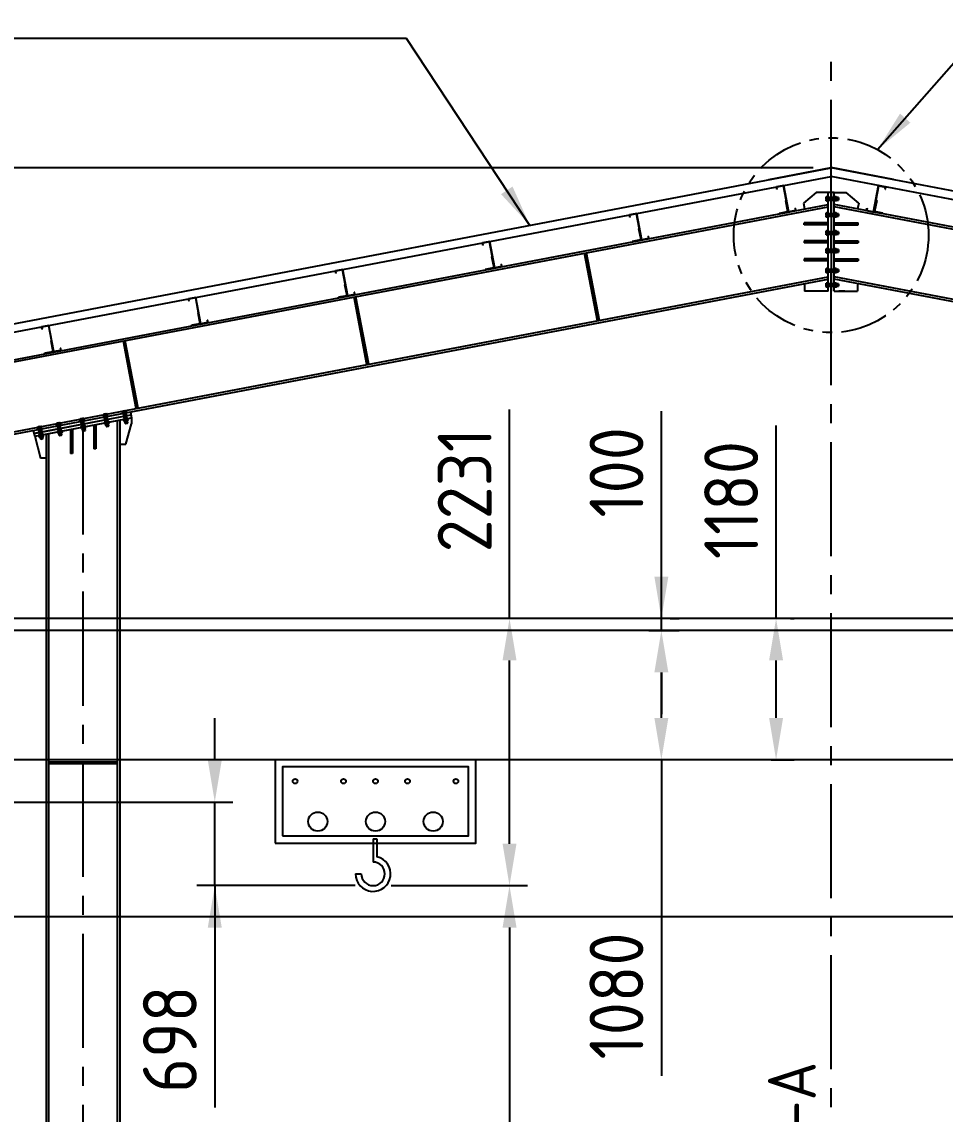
# Model space of a CAD drawing. Header units: millimetres. Extents: x -1055 to 11244, y -20673 to 2560.
# Drawn here: x -837.6 to -760.5, y 2341.5 to 2432.7 of the extents above; entities that cross this region are included whole.
import ezdxf

# ---------------------------------------------------------------- set-up
doc = ezdxf.new("R2010")
doc.units = ezdxf.units.MM
doc.linetypes.add('CENTER2', pattern=[28.575, 19.05, -3.175, 3.175, -3.175])
doc.linetypes.add('PHANTOM2', pattern=[31.75, 15.875, -3.175, 3.175, -3.175, 3.175, -3.175])
doc.layers.add('MAIN-1', color=7, linetype='Continuous')
doc.layers.add('MAIN-2', color=7, linetype='Continuous')
doc.styles.add('ACISOTS', font='isocp.shx')
doc.styles.get("Standard").update_dxf_attribs({"font": 'arial.ttf'})
doc.dimstyles.new('ISO-25', dxfattribs={"dimtxt": 4, "dimasz": 3.5, "dimexe": 1.5, "dimexo": 1.5, "dimgap": 1.5, "dimtad": 1, "dimtxsty": 'Standard', "dimcen": 0, "dimadec": 0, "dimazin": 0, "dimtfac": 1, "dimtmove": 0, "dimatfit": 3, "dimfxl": 1, "dimarcsym": 0})

# ---------------------------------------------------------------- blocks, each defined once
blk = doc.blocks.new('*D27958')
at = {"color": 0, "lineweight": -2}
for p, q in [((-771.496, 2420.492), (-993.363, 2420.492)), ((-991.863, 2253.992), (-991.863, 2416.992)), ((-889.496, 2250.492), (-993.363, 2250.492))]:
    blk.add_line(p, q, dxfattribs=at)
at = {"color": 0}
for points in [[(-991.279, 2416.992), (-992.446, 2416.992), (-991.863, 2420.492)], [(-992.446, 2253.992), (-991.279, 2253.992), (-991.863, 2250.492)]]:
    blk.add_solid(points, dxfattribs=at)
at = {"layer": 'Defpoints', "color": 0}
for p in [(-991.863, 2420.492), (-769.996, 2420.492), (-887.996, 2250.492)]:
    blk.add_point(p, dxfattribs=at)
at = {"color": 0, "insert": (-995.613, 2335.576), "char_height": 4.5, "attachment_point": 5, "rotation": 90, "style": 'ACISOTS'}
blk.add_mtext('17000', dxfattribs=at)
blk = doc.blocks.new('*D27960')
at = {"color": 0, "lineweight": -2}
for p, q in [((-806.768, 2360.548), (-795.37, 2360.548)), ((-796.87, 2357.048), (-796.87, 2253.992)), ((-826.996, 2250.492), (-795.37, 2250.492))]:
    blk.add_line(p, q, dxfattribs=at)
at = {"color": 0}
for points in [[(-796.286, 2357.048), (-797.453, 2357.048), (-796.87, 2360.548)], [(-797.453, 2253.992), (-796.286, 2253.992), (-796.87, 2250.492)]]:
    blk.add_solid(points, dxfattribs=at)
at = {"layer": 'Defpoints', "color": 0}
for p in [(-808.268, 2360.548), (-828.496, 2250.492), (-796.87, 2250.492)]:
    blk.add_point(p, dxfattribs=at)
at = {"color": 0, "insert": (-800.628, 2305.492), "char_height": 4.5, "attachment_point": 5, "rotation": 90, "style": 'ACISOTS'}
blk.add_mtext('11006 HOOK HEIGHT', dxfattribs=at)
blk = doc.blocks.new('A$7E962F10107A')
for p, q in [((60, 2.5), (60, 225)), ((60, 225), (122.5, 225)), ((62.5, 0), (62.5, 222.5)), ((62.5, 222.5), (120, 222.5)), ((120, 205), (120, 222.5)), ((120, 205), (122.5, 205)), ((122.5, 205), (122.5, 225)), ((0, 0), (0, 20)), ((0, 20), (2.5, 20)), ((0, 0), (62.5, 0)), ((2.5, 20), (2.5, 2.5)), ((2.5, 2.5), (60, 2.5))]:
    blk.add_line(p, q)
blk = doc.blocks.new('*D27962')
at = {"color": 0, "lineweight": -2}
blk.add_line((-869.996, 2408.124), (-869.996, 2415.574), dxfattribs=at)
blk.add_arc((-869.996, 2401.451), 12.623, 26.71865, 74.06204, dxfattribs=at)
at = {"color": 0}
for points in [[(-866.449, 2414.167), (-866.611, 2413.011), (-869.996, 2414.074)], [(-859.274, 2406.939), (-858.169, 2407.314), (-857.596, 2403.813)]]:
    blk.add_solid(points, dxfattribs=at)
at = {"layer": 'Defpoints', "color": 0}
for p in [(-769.996, 2420.492), (-859.94, 2409.081), (-869.996, 2406.624), (-875.033, 2400.492), (-869.996, 2250.212)]:
    blk.add_point(p, dxfattribs=at)
at = {"color": 0, "insert": (-859.717, 2413.873), "char_height": 4, "attachment_point": 5, "rotation": 320.39034, "style": 'ACISOTS'}
blk.add_mtext('79%%d', dxfattribs=at)
blk = doc.blocks.new('A$7E9618111B23AC')
at = {"layer": 'MAIN-1'}
for p, q in [((0, 14.5), (3.6, 16)), ((0, 14.5), (0.5, 14.7)), ((0, 1.5), (0, 14.5)), ((0.5, 1.3), (0, 1.5)), ((3.6, 0), (0, 1.5)), ((0.5, 14.7), (1, 14.9)), ((1, 1.1), (0.5, 1.3)), ((1, 14.9), (1.5, 15.1)), ((1.5, 0.9), (1, 1.1)), ((1.5, 15.1), (1.9, 15.2)), ((1.9, 0.8), (1.5, 0.9)), ((1.9, 15.2), (2.4, 15.3)), ((2.4, 0.7), (1.9, 0.8)), ((2.4, 15.3), (2.8, 15.4)), ((2.8, 0.6), (2.4, 0.7)), ((2.8, 15.4), (3.3, 15.4)), ((3.3, 0.6), (2.8, 0.6)), ((3.3, 15.4), (3.7, 15.5)), ((3.7, 0.5), (3.3, 0.6)), ((31, 16), (3.6, 16)), ((3.6, 0), (31, 0)), ((3.7, 15.5), (4.1, 15.5)), ((4.1, 0.5), (3.7, 0.5)), ((4.1, 15.5), (4.5, 15.5)), ((4.5, 0.5), (4.1, 0.5)), ((4.5, 15.5), (5, 15.5)), ((5, 0.5), (4.5, 0.5)), ((5, 15.5), (5.4, 15.4)), ((5.4, 0.6), (5, 0.5)), ((5.4, 15.4), (5.8, 15.4)), ((5.8, 0.6), (5.4, 0.6)), ((5.8, 15.4), (6.3, 15.3)), ((6.3, 0.7), (5.8, 0.6)), ((6.3, 15.3), (6.7, 15.2)), ((6.7, 0.8), (6.3, 0.7)), ((6.7, 15.2), (7.2, 15.1)), ((7.2, 0.9), (6.7, 0.8)), ((7.2, 15.1), (7.7, 14.9)), ((7.7, 1.1), (7.2, 0.9)), ((7.7, 14.9), (8.1, 14.7)), ((8.1, 1.3), (7.7, 1.1)), ((8.1, 14.7), (8.7, 14.5)), ((8.7, 1.5), (8.1, 1.3)), ((8.7, 14.5), (9.7, 14.7)), ((8.7, 1.5), (8.7, 14.5)), ((9.7, 1.3), (8.7, 1.5)), ((9.7, 14.7), (10.7, 14.9)), ((10.7, 1.1), (9.7, 1.3)), ((10.7, 14.9), (11.6, 15.1)), ((11.6, 0.9), (10.7, 1.1)), ((11.6, 15.1), (12.6, 15.2)), ((12.6, 0.8), (11.6, 0.9)), ((12.6, 15.2), (13.5, 15.3)), ((13.5, 0.7), (12.6, 0.8)), ((13.5, 15.3), (14.3, 15.4)), ((14.3, 0.6), (13.5, 0.7)), ((14.3, 15.4), (15.2, 15.4)), ((15.2, 0.6), (14.3, 0.6)), ((15.2, 15.4), (16, 15.5)), ((16, 0.5), (15.2, 0.6)), ((16, 15.5), (16.9, 15.5)), ((16.9, 0.5), (16, 0.5)), ((16.9, 15.5), (17.7, 15.5)), ((17.7, 0.5), (16.9, 0.5)), ((17.7, 15.5), (18.6, 15.5)), ((18.6, 0.5), (17.7, 0.5)), ((18.6, 15.5), (19.4, 15.4)), ((19.4, 0.6), (18.6, 0.5)), ((19.4, 15.4), (20.3, 15.4)), ((20.3, 0.6), (19.4, 0.6)), ((20.3, 15.4), (21.2, 15.3)), ((21.2, 0.7), (20.3, 0.6)), ((21.2, 15.3), (22.1, 15.2)), ((22.1, 0.8), (21.2, 0.7)), ((22.1, 15.2), (23, 15.1)), ((23, 0.9), (22.1, 0.8)), ((23, 15.1), (24, 14.9)), ((24, 1.1), (23, 0.9)), ((24, 14.9), (25, 14.7)), ((25, 1.3), (24, 1.1)), ((25, 14.7), (26, 14.5)), ((26, 1.5), (25, 1.3)), ((26, 14.5), (26.5, 14.7)), ((26, 1.5), (26, 14.5)), ((26.5, 1.3), (26, 1.5)), ((26.5, 14.7), (27, 14.9)), ((27, 1.1), (26.5, 1.3)), ((27, 14.9), (27.5, 15.1)), ((27.5, 0.9), (27, 1.1)), ((27.5, 15.1), (27.9, 15.2)), ((27.9, 0.8), (27.5, 0.9)), ((27.9, 15.2), (28.4, 15.3)), ((28.4, 0.7), (27.9, 0.8)), ((28.4, 15.3), (28.8, 15.4)), ((28.8, 0.6), (28.4, 0.7)), ((28.8, 15.4), (29.2, 15.4)), ((29.2, 0.6), (28.8, 0.6)), ((29.2, 15.4), (29.7, 15.5)), ((29.7, 0.5), (29.2, 0.6)), ((29.7, 15.5), (30.1, 15.5)), ((30.1, 0.5), (29.7, 0.5)), ((30.1, 15.5), (30.5, 15.5)), ((30.5, 0.5), (30.1, 0.5)), ((30.5, 15.5), (30.9, 15.5)), ((30.9, 0.5), (30.5, 0.5)), ((30.9, 15.5), (31.4, 15.4)), ((31.4, 0.6), (30.9, 0.5)), ((31, 16), (34.6, 14.5)), ((34.6, 1.5), (31, 0)), ((31.4, 15.4), (31.8, 15.4)), ((31.8, 0.6), (31.4, 0.6)), ((31.8, 15.4), (32.2, 15.3)), ((32.2, 0.7), (31.8, 0.6)), ((32.2, 15.3), (32.7, 15.2)), ((32.7, 0.8), (32.2, 0.7)), ((32.7, 15.2), (33.2, 15.1)), ((33.2, 0.9), (32.7, 0.8)), ((33.2, 15.1), (33.6, 14.9)), ((33.6, 1.1), (33.2, 0.9)), ((33.6, 14.9), (34.1, 14.7)), ((34.1, 1.3), (33.6, 1.1)), ((34.1, 14.7), (34.6, 14.5)), ((34.6, 1.5), (34.1, 1.3)), ((34.6, 1.5), (34.6, 14.5))]:
    blk.add_line(p, q, dxfattribs=at)
at = {"layer": 'MAIN-2'}
for p, q in [((0.5, 14.7), (0, 14.5)), ((0, 1.5), (0.5, 1.3)), ((1, 14.9), (0.5, 14.7)), ((0.5, 1.3), (1, 1.1)), ((1.5, 15.1), (1, 14.9)), ((1, 1.1), (1.5, 0.9)), ((1.9, 15.2), (1.5, 15.1)), ((1.5, 0.9), (1.9, 0.8)), ((2.4, 15.3), (1.9, 15.2)), ((1.9, 0.8), (2.4, 0.7)), ((2.8, 15.4), (2.4, 15.3)), ((2.4, 0.7), (2.8, 0.6)), ((3.3, 15.4), (2.8, 15.4)), ((2.8, 0.6), (3.3, 0.6)), ((3.7, 15.5), (3.3, 15.4)), ((3.3, 0.6), (3.7, 0.5)), ((4.1, 15.5), (3.7, 15.5)), ((3.7, 0.5), (4.1, 0.5)), ((4.5, 15.5), (4.1, 15.5)), ((4.1, 0.5), (4.5, 0.5)), ((5, 15.5), (4.5, 15.5)), ((4.5, 0.5), (5, 0.5)), ((5.4, 15.4), (5, 15.5)), ((5, 0.5), (5.4, 0.6)), ((5.8, 15.4), (5.4, 15.4)), ((5.4, 0.6), (5.8, 0.6)), ((6.3, 15.3), (5.8, 15.4)), ((5.8, 0.6), (6.3, 0.7)), ((6.7, 15.2), (6.3, 15.3)), ((6.3, 0.7), (6.7, 0.8)), ((7.2, 15.1), (6.7, 15.2)), ((6.7, 0.8), (7.2, 0.9)), ((7.7, 14.9), (7.2, 15.1)), ((7.2, 0.9), (7.7, 1.1)), ((8.7, 14.6), (7.3, 16)), ((7.3, 0), (8.7, 1.4)), ((8.1, 14.7), (7.7, 14.9)), ((7.7, 1.1), (8.1, 1.3)), ((8.7, 14.5), (8.1, 14.7)), ((8.1, 1.3), (8.7, 1.5)), ((9.7, 14.7), (8.7, 14.5)), ((26, 14.6), (8.7, 14.6)), ((8.7, 1.4), (8.7, 14.6)), ((8.7, 14.6), (26, 14.6)), ((8.7, 1.5), (8.7, 14.5)), ((8.7, 1.5), (9.7, 1.3)), ((26, 1.4), (8.7, 1.4)), ((8.7, 1.4), (26, 1.4)), ((10.7, 14.9), (9.7, 14.7)), ((9.7, 1.3), (10.7, 1.1)), ((11.6, 15.1), (10.7, 14.9)), ((10.7, 1.1), (11.6, 0.9)), ((12.6, 15.2), (11.6, 15.1)), ((11.6, 0.9), (12.6, 0.8)), ((13.5, 15.3), (12.6, 15.2)), ((12.6, 0.8), (13.5, 0.7)), ((14.3, 15.4), (13.5, 15.3)), ((13.5, 0.7), (14.3, 0.6)), ((15.2, 15.4), (14.3, 15.4)), ((14.3, 0.6), (15.2, 0.6)), ((16, 15.5), (15.2, 15.4)), ((15.2, 0.6), (16, 0.5)), ((16.9, 15.5), (16, 15.5)), ((16, 0.5), (16.9, 0.5)), ((17.7, 15.5), (16.9, 15.5)), ((16.9, 0.5), (17.7, 0.5)), ((18.6, 15.5), (17.7, 15.5)), ((17.7, 0.5), (18.6, 0.5)), ((19.4, 15.4), (18.6, 15.5)), ((18.6, 0.5), (19.4, 0.6)), ((20.3, 15.4), (19.4, 15.4)), ((19.4, 0.6), (20.3, 0.6)), ((21.2, 15.3), (20.3, 15.4)), ((20.3, 0.6), (21.2, 0.7)), ((22.1, 15.2), (21.2, 15.3)), ((21.2, 0.7), (22.1, 0.8)), ((23, 15.1), (22.1, 15.2)), ((22.1, 0.8), (23, 0.9)), ((24, 14.9), (23, 15.1)), ((23, 0.9), (24, 1.1)), ((25, 14.7), (24, 14.9)), ((24, 1.1), (25, 1.3)), ((26, 14.5), (25, 14.7)), ((25, 1.3), (26, 1.5)), ((27.3, 16), (26, 14.6)), ((26.5, 14.7), (26, 14.5)), ((26, 14.6), (26, 1.4)), ((26, 1.5), (26, 14.5)), ((26, 1.5), (26.5, 1.3)), ((26, 1.4), (27.3, 0)), ((27, 14.9), (26.5, 14.7)), ((26.5, 1.3), (27, 1.1)), ((27.5, 15.1), (27, 14.9)), ((27, 1.1), (27.5, 0.9)), ((27.9, 15.2), (27.5, 15.1)), ((27.5, 0.9), (27.9, 0.8)), ((28.4, 15.3), (27.9, 15.2)), ((27.9, 0.8), (28.4, 0.7)), ((28.8, 15.4), (28.4, 15.3)), ((28.4, 0.7), (28.8, 0.6)), ((29.2, 15.4), (28.8, 15.4)), ((28.8, 0.6), (29.2, 0.6)), ((29.7, 15.5), (29.2, 15.4)), ((29.2, 0.6), (29.7, 0.5)), ((30.1, 15.5), (29.7, 15.5)), ((29.7, 0.5), (30.1, 0.5)), ((30.5, 15.5), (30.1, 15.5)), ((30.1, 0.5), (30.5, 0.5)), ((30.9, 15.5), (30.5, 15.5)), ((30.5, 0.5), (30.9, 0.5)), ((31.4, 15.4), (30.9, 15.5)), ((30.9, 0.5), (31.4, 0.6)), ((31.8, 15.4), (31.4, 15.4)), ((31.4, 0.6), (31.8, 0.6)), ((32.2, 15.3), (31.8, 15.4)), ((31.8, 0.6), (32.2, 0.7)), ((32.7, 15.2), (32.2, 15.3)), ((32.2, 0.7), (32.7, 0.8)), ((33.2, 15.1), (32.7, 15.2)), ((32.7, 0.8), (33.2, 0.9)), ((33.6, 14.9), (33.2, 15.1)), ((33.2, 0.9), (33.6, 1.1)), ((34.1, 14.7), (33.6, 14.9)), ((33.6, 1.1), (34.1, 1.3)), ((34.6, 14.5), (34.1, 14.7)), ((34.1, 1.3), (34.6, 1.5))]:
    blk.add_line(p, q, dxfattribs=at)
blk = doc.blocks.new('A$7E9618112B2D312')
at = {"layer": 'MAIN-1'}
for p, q in [((0, 32.3), (1.3, 34.6)), ((0, 32.3), (0, 30.3)), ((0, 30.7), (0.1, 31.1)), ((0, 30.3), (0, 30.7)), ((0, 30.3), (0, 17.3)), ((0, 29.9), (0, 30.3)), ((0.1, 29.5), (0, 29.9)), ((0, 18.2), (0.1, 19)), ((0, 17.3), (0, 18.2)), ((0, 16.5), (0, 17.3)), ((0, 17.3), (0, 4.3)), ((0.1, 15.7), (0, 16.5)), ((0, 4.7), (0.1, 5.2)), ((0, 4.3), (0, 4.7)), ((0, 4.3), (0, 2.3)), ((0, 3.9), (0, 4.3)), ((0.1, 3.5), (0, 3.9)), ((1.3, 0), (0, 2.3)), ((0.1, 31.6), (0.2, 32)), ((0.1, 31.1), (0.1, 31.6)), ((0.1, 29.1), (0.1, 29.5)), ((0.2, 28.6), (0.1, 29.1)), ((0.1, 19.8), (0.2, 20.6)), ((0.1, 19), (0.1, 19.8)), ((0.1, 14.8), (0.1, 15.7)), ((0.2, 14), (0.1, 14.8)), ((0.1, 5.6), (0.2, 6)), ((0.1, 5.2), (0.1, 5.6)), ((0.1, 3.1), (0.1, 3.5)), ((0.2, 2.7), (0.1, 3.1)), ((0.2, 32), (0.3, 32.4)), ((0.3, 28.2), (0.2, 28.6)), ((0.2, 20.6), (0.3, 21.5)), ((0.3, 13.1), (0.2, 14)), ((0.2, 6), (0.3, 6.4)), ((0.3, 2.2), (0.2, 2.7)), ((0.3, 32.4), (0.5, 32.8)), ((0.5, 27.8), (0.3, 28.2)), ((0.3, 21.5), (0.5, 22.3)), ((0.5, 12.3), (0.3, 13.1)), ((0.3, 6.4), (0.5, 6.8)), ((0.5, 1.8), (0.3, 2.2)), ((0.5, 32.8), (0.6, 33.3)), ((0.6, 27.4), (0.5, 27.8)), ((0.5, 22.3), (0.6, 23.2)), ((0.6, 11.4), (0.5, 12.3)), ((0.5, 6.8), (0.6, 7.3)), ((0.6, 1.4), (0.5, 1.8)), ((0.6, 33.3), (0.8, 33.7)), ((0.8, 26.9), (0.6, 27.4)), ((0.6, 23.2), (0.8, 24.1)), ((0.8, 10.5), (0.6, 11.4)), ((0.6, 7.3), (0.8, 7.7)), ((0.8, 0.9), (0.6, 1.4)), ((0.8, 33.7), (1.1, 34.2)), ((1.1, 26.5), (0.8, 26.9)), ((0.8, 24.1), (1.1, 25)), ((1.1, 9.6), (0.8, 10.5)), ((0.8, 7.7), (1.1, 8.2)), ((1.1, 0.5), (0.8, 0.9)), ((1.1, 34.2), (1.3, 34.6)), ((1.3, 26), (1.1, 26.5)), ((1.1, 25), (1.3, 26)), ((1.3, 8.7), (1.1, 9.6)), ((1.1, 8.2), (1.3, 8.7)), ((1.3, 0), (1.1, 0.5)), ((11.7, 34.6), (1.3, 34.6)), ((11.7, 26), (1.3, 26)), ((11.7, 8.7), (1.3, 8.7)), ((11.7, 0), (1.3, 0)), ((11.7, 26), (11.7, 34.6)), ((12.4, 31.4), (11.7, 32.1)), ((11.7, 8.7), (11.7, 26)), ((11.7, 0), (11.7, 8.7)), ((11.7, 2.5), (12.4, 3.2)), ((12.5, 31.4), (12.4, 31.4)), ((12.4, 31.4), (12.4, 3.2)), ((12.4, 3.2), (12.5, 3.2)), ((12.5, 31.4), (12.5, 3.2)), ((13.6, 27.3), (13.3, 27.3)), ((13.3, 27.3), (13.3, 17.3)), ((13.3, 17.3), (13.3, 7.3)), ((13.3, 7.3), (13.6, 7.3)), ((15, 26), (13.6, 27.3)), ((13.6, 27.3), (13.6, 7.3)), ((13.6, 7.3), (15, 8.7)), ((101.1, 27.3), (15, 27.3)), ((15, 27.3), (15, 7.3)), ((15, 7.3), (101.1, 7.3)), ((102.5, 26), (101.1, 27.3)), ((101.1, 27.3), (101.1, 7.3)), ((101.1, 7.3), (102.5, 8.7)), ((102.5, 26), (102.5, 8.7))]:
    blk.add_line(p, q, dxfattribs=at)
for centre, start, end in [((13.3, 28.1), 180.00002, 270.00002), ((13.3, 6.5), 89.99998, 179.99998)]:
    blk.add_arc(centre, 0.8, start, end, dxfattribs=at)
at = {"layer": 'MAIN-2'}
for p, q in [((0.1, 31.1), (0, 30.7)), ((0, 30.7), (0, 30.3)), ((0, 30.3), (0, 29.9)), ((0, 29.9), (0.1, 29.5)), ((0.1, 19), (0, 18.2)), ((0, 18.2), (0, 17.3)), ((0, 17.3), (0, 16.5)), ((0, 16.5), (0.1, 15.7)), ((0.1, 5.2), (0, 4.7)), ((0, 4.7), (0, 4.3)), ((0, 4.3), (0, 3.9)), ((0, 3.9), (0.1, 3.5)), ((0.2, 32), (0.1, 31.6)), ((0.1, 31.6), (0.1, 31.1)), ((0.1, 29.5), (0.1, 29.1)), ((0.1, 29.1), (0.2, 28.6)), ((0.2, 20.6), (0.1, 19.8)), ((0.1, 19.8), (0.1, 19)), ((0.1, 15.7), (0.1, 14.8)), ((0.1, 14.8), (0.2, 14)), ((0.2, 6), (0.1, 5.6)), ((0.1, 5.6), (0.1, 5.2)), ((0.1, 3.5), (0.1, 3.1)), ((0.1, 3.1), (0.2, 2.7)), ((0.3, 32.4), (0.2, 32)), ((0.2, 28.6), (0.3, 28.2)), ((0.3, 21.5), (0.2, 20.6)), ((0.2, 14), (0.3, 13.1)), ((0.3, 6.4), (0.2, 6)), ((0.2, 2.7), (0.3, 2.2)), ((0.5, 32.8), (0.3, 32.4)), ((0.3, 28.2), (0.5, 27.8)), ((0.5, 22.3), (0.3, 21.5)), ((0.3, 13.1), (0.5, 12.3)), ((0.5, 6.8), (0.3, 6.4)), ((0.3, 2.2), (0.5, 1.8)), ((0.6, 33.3), (0.5, 32.8)), ((0.5, 27.8), (0.6, 27.4)), ((0.6, 23.2), (0.5, 22.3)), ((0.5, 12.3), (0.6, 11.4)), ((0.6, 7.3), (0.5, 6.8)), ((0.5, 1.8), (0.6, 1.4)), ((0.8, 33.7), (0.6, 33.3)), ((0.6, 27.4), (0.8, 26.9)), ((0.8, 24.1), (0.6, 23.2)), ((0.6, 11.4), (0.8, 10.5)), ((0.8, 7.7), (0.6, 7.3)), ((0.6, 1.4), (0.8, 0.9)), ((1.1, 34.2), (0.8, 33.7)), ((0.8, 26.9), (1.1, 26.5)), ((1.1, 25), (0.8, 24.1)), ((0.8, 10.5), (1.1, 9.6)), ((1.1, 8.2), (0.8, 7.7)), ((0.8, 0.9), (1.1, 0.5)), ((1.3, 34.6), (1.1, 34.2)), ((1.1, 26.5), (1.3, 26)), ((1.3, 26), (1.1, 25)), ((1.1, 9.6), (1.3, 8.7)), ((1.3, 8.7), (1.1, 8.2)), ((1.1, 0.5), (1.3, 0)), ((11.7, 26), (1.3, 26)), ((11.7, 8.7), (1.3, 8.7)), ((12.4, 3.2), (12.4, 31.4)), ((13.3, 17.3), (13.3, 27.3)), ((13.3, 7.3), (13.3, 17.3)), ((13.6, 7.3), (13.6, 27.3)), ((101.1, 7.3), (101.1, 27.3))]:
    blk.add_line(p, q, dxfattribs=at)
blk = doc.blocks.new('A$7E9618112DD2D8')
for points in [[(15.6, 0), (12.5, 0), (12.5, 37), (15.6, 37)], [(68.8, 0), (65.6, 0), (65.6, 37), (68.8, 37)]]:
    blk.add_lwpolyline(points, close=True)
blk.add_blockref('A$7E9618112B2D312', (0, 1.2))
at = {"rotation": 90}
blk.add_blockref('A$7E9618111B23AC', (84.8, 1.2), dxfattribs=at)
blk = doc.blocks.new('A$7E96199382A383')
at = {"color": 3, "linetype": 'CENTER2', "ltscale": 0.25}
blk.add_line((1.209, 0.185), (0, 0.185), dxfattribs=at)
at = {"xscale": 0.01, "yscale": 0.01, "zscale": 0.01}
blk.add_blockref('A$7E9618112DD2D8', (0.092, 0), dxfattribs=at)
blk = doc.blocks.new('A$7E961C102BC359')
at = {"ltscale": 0.5}
for points in [[(0, 0), (19.18, 0), (19.18, 7.96), (0, 7.96)], [(0.68, 0.68), (18.5, 0.68), (18.5, 7.28), (0.68, 7.28)]]:
    blk.add_lwpolyline(points, close=True, dxfattribs=at)
for centre, radius in [((1.9, 5.91), 0.229), ((6.53, 5.91), 0.229), ((9.59, 5.91), 0.229), ((12.65, 5.91), 0.229), ((17.28, 5.91), 0.229), ((4.07, 2.05), 0.915), ((9.59, 2.05), 0.915), ((15.11, 2.05), 0.915)]:
    blk.add_circle(centre, radius, dxfattribs=at)
blk = doc.blocks.new('A$7E961C102B2FF1')
at = {"ltscale": 0.5}
for p, q in [((3.66, 11), (3.66, 6.13)), ((4.46, 11), (4.46, 7.24)), ((0, 3.66), (1.2, 3.66))]:
    blk.add_line(p, q, dxfattribs=at)
blk.add_line((3.66, 11), (4.46, 11))
for radius, end in [(3.66, 77.3858), (2.46, 90)]:
    blk.add_arc((3.66, 3.66), radius, 180, end, dxfattribs=at)
blk = doc.blocks.new('*D27999')
at = {"color": 0, "lineweight": -2}
for p, q in [((-785.219, 2381.858), (-782.684, 2381.858)), ((-784.184, 2374.558), (-784.184, 2378.358)), ((-785.037, 2371.058), (-785.684, 2371.058)), ((-784.184, 2371.058), (-784.184, 2344.658))]:
    blk.add_line(p, q, dxfattribs=at)
at = {"color": 0}
for points in [[(-783.601, 2378.358), (-784.767, 2378.358), (-784.184, 2381.858)], [(-784.767, 2374.558), (-783.601, 2374.558), (-784.184, 2371.058)]]:
    blk.add_solid(points, dxfattribs=at)
at = {"layer": 'Defpoints', "color": 0}
for p in [(-786.719, 2381.858), (-784.184, 2381.858), (-783.537, 2371.058)]:
    blk.add_point(p, dxfattribs=at)
at = {"color": 0, "insert": (-787.934, 2351.334), "char_height": 4.5, "attachment_point": 5, "rotation": 90, "style": 'ACISOTS'}
blk.add_mtext('1080', dxfattribs=at)
blk = doc.blocks.new('*D28000')
at = {"color": 0, "lineweight": -2}
for p, q in [((-821.499, 2371.028), (-821.499, 2374.528)), ((-861.809, 2367.528), (-819.999, 2367.528)), ((-821.499, 2360.548), (-821.499, 2367.528)), ((-809.768, 2360.548), (-822.999, 2360.548)), ((-821.499, 2360.548), (-821.499, 2342.025)), ((-821.499, 2357.048), (-821.499, 2353.548))]:
    blk.add_line(p, q, dxfattribs=at)
at = {"color": 0}
for points in [[(-822.083, 2371.028), (-820.916, 2371.028), (-821.499, 2367.528)], [(-820.916, 2357.048), (-822.083, 2357.048), (-821.499, 2360.548)]]:
    blk.add_solid(points, dxfattribs=at)
at = {"layer": 'Defpoints', "color": 0}
for p in [(-863.309, 2367.528), (-821.499, 2367.528), (-808.268, 2360.548)]:
    blk.add_point(p, dxfattribs=at)
at = {"color": 0, "insert": (-825.249, 2347.717), "char_height": 4.5, "attachment_point": 5, "rotation": 90, "style": 'ACISOTS'}
blk.add_mtext('698', dxfattribs=at)
blk = doc.blocks.new('A$7E964C333BE')
for p, q in [((0, 0), (0, 1.5)), ((0, 1.5), (2, 1.5)), ((0, 0), (0.12, 0)), ((2, 1.38), (0.12, 1.38)), ((0.12, 0), (0.12, 1.38)), ((2, 1.5), (2, 1.38))]:
    blk.add_line(p, q)
blk = doc.blocks.new('*D28012')
at = {"color": 0, "lineweight": -2}
for p, q in [((-784.183, 2382.858), (-784.183, 2400.172)), ((-784.183, 2386.358), (-784.183, 2389.858)), ((-784.183, 2381.858), (-784.183, 2382.858)), ((-783.433, 2382.858), (-782.683, 2382.858)), ((-783.951, 2381.858), (-782.683, 2381.858)), ((-784.183, 2378.358), (-784.183, 2374.858))]:
    blk.add_line(p, q, dxfattribs=at)
at = {"color": 0}
for points in [[(-784.766, 2386.358), (-783.599, 2386.358), (-784.183, 2382.858)], [(-783.599, 2378.358), (-784.766, 2378.358), (-784.183, 2381.858)]]:
    blk.add_solid(points, dxfattribs=at)
at = {"layer": 'Defpoints', "color": 0}
for p in [(-784.933, 2382.858), (-784.183, 2382.858), (-785.451, 2381.858)]:
    blk.add_point(p, dxfattribs=at)
at = {"color": 0, "insert": (-787.933, 2395.07), "char_height": 4.5, "attachment_point": 5, "rotation": 90, "style": 'ACISOTS'}
blk.add_mtext('100', dxfattribs=at)
blk = doc.blocks.new('*D28013')
at = {"color": 0, "lineweight": -2}
for p, q in [((-774.596, 2382.858), (-774.596, 2398.979)), ((-773.395, 2382.858), (-773.096, 2382.858)), ((-774.596, 2374.558), (-774.596, 2379.358)), ((-775.02, 2371.058), (-773.096, 2371.058))]:
    blk.add_line(p, q, dxfattribs=at)
at = {"color": 0}
for points in [[(-774.013, 2379.358), (-775.179, 2379.358), (-774.596, 2382.858)], [(-775.179, 2374.558), (-774.013, 2374.558), (-774.596, 2371.058)]]:
    blk.add_solid(points, dxfattribs=at)
at = {"layer": 'Defpoints', "color": 0}
for p in [(-774.895, 2382.858), (-774.596, 2382.858), (-776.52, 2371.058)]:
    blk.add_point(p, dxfattribs=at)
at = {"color": 0, "insert": (-778.346, 2392.752), "char_height": 4.5, "attachment_point": 5, "rotation": 90, "style": 'ACISOTS'}
blk.add_mtext('1180', dxfattribs=at)
blk = doc.blocks.new('*D28014')
at = {"color": 0, "lineweight": -2}
for p, q in [((-796.87, 2382.858), (-796.87, 2400.31)), ((-771.496, 2382.858), (-798.37, 2382.858)), ((-796.87, 2364.048), (-796.87, 2379.358)), ((-806.768, 2360.548), (-795.37, 2360.548))]:
    blk.add_line(p, q, dxfattribs=at)
at = {"color": 0}
for points in [[(-796.286, 2379.358), (-797.453, 2379.358), (-796.87, 2382.858)], [(-797.453, 2364.048), (-796.286, 2364.048), (-796.87, 2360.548)]]:
    blk.add_solid(points, dxfattribs=at)
at = {"layer": 'Defpoints', "color": 0}
for p in [(-796.87, 2382.858), (-769.996, 2382.858), (-808.268, 2360.548)]:
    blk.add_point(p, dxfattribs=at)
at = {"color": 0, "insert": (-800.62, 2393.578), "char_height": 4.5, "attachment_point": 5, "rotation": 90, "style": 'ACISOTS'}
blk.add_mtext('2231', dxfattribs=at)
blk = doc.blocks.new('A$7E9A9D3A342C2')
at = {"color": 6}
for p, q in [((192.928, 11.8), (0, 11.8)), ((192.928, 10.8), (0, 10.8)), ((192.928, 0), (0, 0))]:
    blk.add_line(p, q, dxfattribs=at)

msp = doc.modelspace()

# ---------------------------------------------------------------- linework, layer by layer
at = {"color": 3, "linetype": 'CENTER2', "ltscale": 0.5}
for p, q in [((-769.996435, 2245.195901), (-769.996435, 2430.836458)), ((-832.496435, 2246.99247), (-832.496435, 2400.10403))]:
    msp.add_line(p, q, dxfattribs=at)
at = {"color": 2}
for p, q in [((-875.032569, 2400.49247), (-769.996435, 2420.492496)), ((-775.198927, 2419.527333), (-769.996435, 2420.517945)), ((-764.793943, 2419.527333), (-769.996435, 2420.517945)), ((-665.084545, 2400.516128), (-769.996435, 2420.492496)), ((-874.901633, 2399.804825), (-769.996435, 2419.779919)), ((-665.21548, 2399.828482), (-769.996435, 2419.779919)), ((-866.435735, 2399.126399), (-770.246435, 2417.441891)), ((-866.435735, 2398.932476), (-770.246435, 2417.247968)), ((-673.557135, 2399.126399), (-769.746435, 2417.441891)), ((-673.557135, 2398.932476), (-769.746435, 2417.247968)), ((-866.435735, 2393.08894), (-770.246435, 2411.404432)), ((-673.557135, 2393.08894), (-769.746435, 2411.404432)), ((-866.435735, 2392.895017), (-770.246435, 2411.210509)), ((-673.557135, 2392.895017), (-769.746435, 2411.210509)), ((-836.550933, 2398.330918), (-828.500147, 2399.863875)), ((-836.504171, 2398.08533), (-828.453384, 2399.618288))]:
    msp.add_line(p, q, dxfattribs=at)
for p, q in [((-769.996435, 2420.492496), (-769.996435, 2420.492496)), ((-769.996435, 2419.779919), (-769.996435, 2420.492496)), ((-775.198927, 2419.527333), (-775.194251, 2419.502775)), ((-764.793943, 2419.527333), (-764.798619, 2419.502775)), ((-771.246435, 2418.441891), (-772.304661, 2417.558966)), ((-770.246435, 2418.441891), (-771.246435, 2418.441891)), ((-770.246435, 2410.210509), (-770.246435, 2418.441891)), ((-769.746435, 2418.441891), (-770.246435, 2418.441891)), ((-769.996435, 2418.441891), (-769.996435, 2410.210509)), ((-769.746435, 2410.210509), (-769.746435, 2418.441891)), ((-769.746435, 2418.441891), (-768.746435, 2418.441891)), ((-767.688209, 2417.558966), (-768.746435, 2418.441891)), ((-772.304661, 2417.558966), (-772.211135, 2417.06779)), ((-767.688209, 2417.558966), (-767.781734, 2417.06779)), ((-770.246435, 2415.907093), (-772.246435, 2415.907093)), ((-772.246435, 2415.747093), (-772.246435, 2415.907093)), ((-769.746435, 2415.907093), (-767.746435, 2415.907093)), ((-767.746435, 2415.747093), (-767.746435, 2415.907093)), ((-770.246435, 2415.747093), (-772.246435, 2415.747093)), ((-769.746435, 2415.747093), (-767.746435, 2415.747093)), ((-770.246435, 2414.406218), (-772.246435, 2414.406218)), ((-772.246435, 2414.406218), (-772.246435, 2414.246218)), ((-770.246435, 2414.246218), (-772.246435, 2414.246218)), ((-769.746435, 2414.406218), (-767.746435, 2414.406218)), ((-769.746435, 2414.246218), (-767.746435, 2414.246218)), ((-767.746435, 2414.406218), (-767.746435, 2414.246218)), ((-789.517414, 2407.735027), (-790.591157, 2413.374111)), ((-789.360238, 2407.764955), (-790.433981, 2413.404039)), ((-770.246435, 2412.905307), (-772.246435, 2412.905307)), ((-772.246435, 2412.905307), (-772.246435, 2412.745307)), ((-770.246435, 2412.745307), (-772.246435, 2412.745307)), ((-769.746435, 2412.905307), (-767.746435, 2412.905307)), ((-769.746435, 2412.745307), (-767.746435, 2412.745307)), ((-767.746435, 2412.905307), (-767.746435, 2412.745307)), ((-772.211135, 2410.836409), (-772.211135, 2410.210509)), ((-767.781734, 2410.836409), (-767.781734, 2410.210509)), ((-808.791128, 2404.065102), (-809.864871, 2409.704186)), ((-808.633952, 2404.09503), (-809.707695, 2409.734114)), ((-770.246435, 2410.210509), (-772.211135, 2410.210509)), ((-769.746435, 2410.210509), (-767.781734, 2410.210509)), ((-768.846557, 2410.210509), (-769.346557, 2410.210509)), ((-828.064842, 2400.395177), (-829.138585, 2406.034261)), ((-827.907666, 2400.425105), (-828.981409, 2406.064189)), ((-836.586248, 2398.324194), (-828.516233, 2399.860812)), ((-836.539485, 2398.078606), (-828.479084, 2399.613394)), ((-829.435735, 2399.431238), (-829.435735, 2250.74247)), ((-828.54691, 2400.109463), (-828.453384, 2399.618288)), ((-828.453384, 2399.618288), (-828.453384, 2399.118288)), ((-836.539485, 2398.078606), (-836.63301, 2398.569781)), ((-833.557101, 2398.646484), (-833.557101, 2396.646484)), ((-833.557101, 2398.646484), (-833.397101, 2398.646484)), ((-833.397101, 2398.646484), (-833.397101, 2396.646484)), ((-831.595768, 2399.019944), (-831.595768, 2397.019944)), ((-831.595768, 2399.019944), (-831.435768, 2399.019944)), ((-831.435768, 2399.019944), (-831.435768, 2397.019944)), ((-829.626235, 2250.74247), (-829.626235, 2399.394964)), ((-828.935735, 2397.431238), (-828.453384, 2399.118288)), ((-836.539485, 2398.078606), (-836.057135, 2396.265656)), ((-835.557135, 2250.74247), (-835.557135, 2398.265656)), ((-835.366635, 2250.74247), (-835.366635, 2398.30193)), ((-831.435768, 2397.019944), (-831.595768, 2397.019944)), ((-829.435735, 2397.431238), (-828.935735, 2397.431238)), ((-835.557135, 2396.265656), (-836.057135, 2396.265656)), ((-833.397101, 2396.646484), (-833.557101, 2396.646484)), ((-835.366635, 2370.90247), (-829.626235, 2370.90247)), ((-835.366635, 2370.74247), (-829.626235, 2370.74247)), ((-861.096435, 2357.96247), (-678.565545, 2357.96247))]:
    msp.add_line(p, q)
at = {"color": 252, "linetype": 'PHANTOM2'}
msp.add_line((-860.266999, 2357.96247), (-690.808355, 2357.96247), dxfattribs=at)
at = {"color": 6, "linetype": 'PHANTOM2', "ltscale": 0.25}
msp.add_circle((-769.996435, 2414.87557), 8.134306, dxfattribs=at)

# ---------------------------------------------------------------- block references
for name, p, xscale, yscale, zscale, rotation in [('A$7E962F10107A', (-772.947898, 2416.927503), -0.01, 0.01, 0.01, 10.78068829933153), ('A$7E962F10107A', (-767.044971, 2416.927503), 0.01, 0.01, 0.01, 349.2193117006685), ('A$7E964C333BE', (-774.29863, 2416.670309), -0.4999999999999984, 0.5, 0.5, 280.7806882994393), ('A$7E964C333BE', (-765.69424, 2416.670309), 0.4999999999999985, 0.5, 0.5, 79.21931170053905), ('A$7E962F10107A', (-785.227278, 2414.589375), -0.01, 0.01, 0.01, 10.78068829933153), ('A$7E964C333BE', (-786.578009, 2414.332181), -0.4999999999999985, 0.5, 0.5, 280.7806882994393), ('A$7E962F10107A', (-797.506657, 2412.251247), -0.01, 0.01, 0.01, 10.78068829933153), ('A$7E964C333BE', (-798.857389, 2411.994053), -0.4999999999999985, 0.5, 0.5, 280.7806882994393), ('A$7E962F10107A', (-809.786036, 2409.91312), -0.01, 0.01, 0.01, 10.78068829933153), ('A$7E964C333BE', (-811.136768, 2409.655925), -0.4999999999999985, 0.5, 0.5, 280.7806882994393), ('A$7E962F10107A', (-822.065416, 2407.574992), -0.01, 0.01, 0.01, 10.78068829933153), ('A$7E964C333BE', (-823.416148, 2407.317798), -0.4999999999999985, 0.5, 0.5, 280.7806882994393), ('A$7E962F10107A', (-834.344795, 2405.236864), -0.01, 0.01, 0.01, 10.78068829933153), ('A$7E964C333BE', (-835.695527, 2404.97967), -0.4999999999999985, 0.5, 0.5, 280.7806882994393)]:
    msp.add_blockref(name, p, dxfattribs=dict(xscale=xscale, yscale=yscale, zscale=zscale, rotation=rotation))
for name, p in [('A$7E96199382A383', (-770.494781, 2417.730179)), ('A$7E96199382A383', (-770.494781, 2416.38407)), ('A$7E96199382A383', (-770.494781, 2414.88407)), ('A$7E96199382A383', (-770.494781, 2413.38407)), ('A$7E96199382A383', (-770.494781, 2411.727229)), ('A$7E96199382A383', (-770.494781, 2410.525509)), ('A$7E9A9D3A342C2', (-866.460435, 2371.05847))]:
    msp.add_blockref(name, p)
at = {"xscale": -1, "rotation": 100.7806883186863}
for p in [(-832.454678, 2399.670512), (-830.493345, 2400.043972), (-828.902803, 2400.294505), (-835.980853, 2398.99909), (-834.416012, 2399.297053)]:
    msp.add_blockref('A$7E96199382A383', p, dxfattribs=at)
at = {"color": 6}
for name, p, xscale, yscale, zscale in [('A$7E961C102BC359', (-816.444742, 2364.10847), 0.8734924442564088, 0.8734924442564088, 0.8734924442564088), ('A$7E961C102B2FF1', (-809.733429, 2360.06847), 0.4, 0.4, 0.4)]:
    msp.add_blockref(name, p, dxfattribs=dict(at, xscale=xscale, yscale=yscale, zscale=zscale))

# ---------------------------------------------------------------- texts
at = {"color": 3, "insert": (-773.275979, 2314.881812), "char_height": 4, "attachment_point": 5, "rotation": 90, "style": 'ACISOTS'}
msp.add_mtext('CL OF FITUP AREA SHED-A', dxfattribs=at)

# ---------------------------------------------------------------- dimensions: what is measured, and where the dimension line sits
at = {"color": 3}
for base, p1, p2, picture, middle in [((-991.862555, 2420.492496), (-887.996435, 2250.49247), (-769.996435, 2420.492496), '*D27958', (-991.862555, 2335.575751)), ((-796.8697, 2382.85847), (-808.268129, 2360.54847), (-769.996435, 2382.85847), '*D28014', (-796.8697, 2393.577804)), ((-784.182549, 2382.85847), (-785.450917, 2381.85847), (-784.933067, 2382.85847), '*D28012', (-784.182549, 2395.070084)), ((-774.59608, 2382.85847), (-776.519726, 2371.05847), (-774.894538, 2382.85847), '*D28013', (-774.59608, 2392.75247)), ((-784.184134, 2381.85847), (-783.53724, 2371.05847), (-786.718726, 2381.85847), '*D27999', (-784.184134, 2351.334414)), ((-821.499454, 2367.52847), (-808.268129, 2360.54847), (-863.308935, 2367.52847), '*D28000', (-821.499454, 2347.71747))]:
    dim = msp.add_linear_dim(base=base, p1=p1, p2=p2, angle=90, dimstyle='ISO-25', override={"dimtxt": 4.5, "dimdec": 0, "dimlfac": 100, "dimtxsty": 'ACISOTS'}, dxfattribs=at)
    dim.commit()
    dim.dimension.update_dxf_attribs({"geometry": picture, "text_midpoint": middle, "dimtype": 160})
dim = msp.add_angular_dim_2l(base=(-859.940204, 2409.080939), line1=((-869.996435, 2250.211607), (-869.996435, 2406.623912)), line2=((-875.032569, 2400.49247), (-769.996435, 2420.492496)), dimstyle='ISO-25', override={"dimtxt": 4, "dimdec": 0, "dimlfac": 100, "dimtxsty": 'ACISOTS'}, dxfattribs=at)
dim.commit()
dim.dimension.update_dxf_attribs({"geometry": '*D27962', "text_midpoint": (-859.717219, 2413.87258)})
dim = msp.add_linear_dim(base=(-796.8697, 2250.49247), p1=(-808.268129, 2360.54847), p2=(-828.496435, 2250.49247), angle=90, text='<> HOOK HEIGHT', dimstyle='ISO-25', override={"dimtxt": 4.5, "dimdec": 0, "dimlfac": 100, "dimtxsty": 'ACISOTS'}, dxfattribs=at)
dim.commit()
dim.dimension.update_dxf_attribs({"geometry": '*D27960', "text_midpoint": (-796.8697, 2305.49247), "dimtype": 160})

# ---------------------------------------------------------------- leaders
at = {"color": 2}
msp.add_leader([(-766.116127, 2422.024706), (-749.666599, 2440.741075), (-735.594781, 2440.741075)], dimstyle='ISO-25', override={"dimgap": 1.5, "dimtad": 0}, dxfattribs=at)
at = {"color": 3}
msp.add_leader([(-795.169993, 2415.699176), (-805.470098, 2431.310286), (-850.579336, 2431.310286)], dimstyle='ISO-25', dxfattribs=at)

doc.saveas('drawing.dxf')
